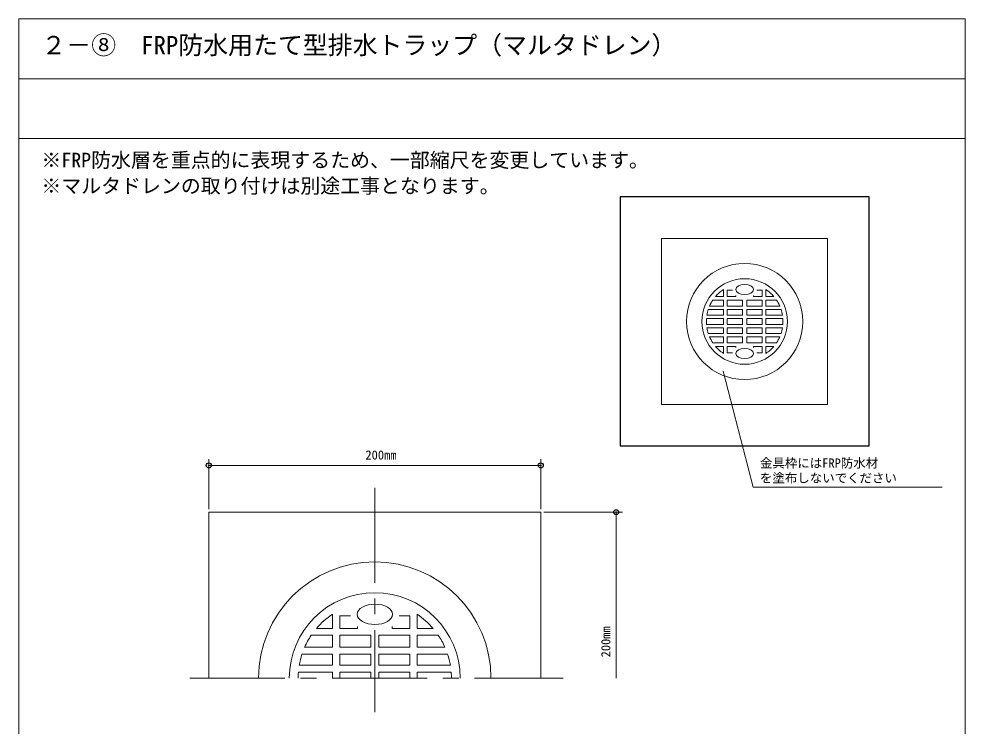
# Model space of a CAD drawing. Units: millimetres, scale not verified. Extents: x -285 to 285, y -416 to 415.
# Drawn here: x -285 to 285, y -11 to 415 of the extents above; entities that cross this region are included whole.
import ezdxf
from ezdxf.enums import TextEntityAlignment as Align

# ---------------------------------------------------------------- set-up
doc = ezdxf.new("R2010")
doc.units = ezdxf.units.MM
doc.header["$LTSCALE"] = 3
doc.header["$PDMODE"] = 32
doc.header["$PDSIZE"] = 3
doc.linetypes.add('USER1', pattern=[28.575, 19.05, -3.175, 3.175, -3.175])
for name, color, linetype, lineweight in [('0-2_設備', 7, 'Continuous', 18), ('0-4_中心線', 5, 'USER1', 18), ('0-5_図枠', 6, 'Continuous', 18), ('0-6_寸法', 4, 'Continuous', 18)]:
    doc.layers.add(name, color=color, linetype=linetype, lineweight=lineweight)
for name, color, linetype in [('0-3_Defpoints', 7, 'Continuous'), ('0-7_文字', 7, 'Continuous'), ('A-0', 6, 'Continuous')]:
    doc.layers.add(name, color=color, linetype=linetype)
doc.styles.add('ＭＳ ゴシック', font='')
doc.styles.get('ＭＳ ゴシック').set_extended_font_data('MS Gothic')

msp = doc.modelspace()

# ---------------------------------------------------------------- linework, layer by layer
at = {"layer": '0-2_設備'}
for p, q in [((139.43, 248.192), (139.43, 252.434)), ((141.666, 252.002), (144.866, 252.002)), ((141.666, 252.002), (141.666, 248.192)), ((162.756, 252.002), (159.556, 252.002)), ((162.756, 252.002), (162.756, 248.192)), ((164.992, 248.192), (164.992, 252.434)), ((133.076, 246.124), (139.43, 246.124)), ((134.648, 248.192), (139.43, 248.192)), ((139.43, 242.498), (139.43, 246.124)), ((141.666, 246.124), (141.666, 242.498)), ((141.666, 246.124), (150.999, 246.124)), ((150.999, 246.124), (150.999, 242.498)), ((162.756, 246.124), (153.423, 246.124)), ((153.423, 246.124), (153.423, 242.498)), ((157.462, 248.781), (157.462, 248.192)), ((162.756, 248.192), (157.462, 248.192)), ((162.756, 246.124), (162.756, 242.498)), ((169.774, 248.192), (164.992, 248.192)), ((171.346, 246.124), (164.992, 246.124)), ((164.992, 242.498), (164.992, 246.124)), ((130.273, 240.401), (139.43, 240.401)), ((131.076, 242.498), (139.43, 242.498)), ((139.43, 237.08), (139.43, 240.401)), ((141.666, 242.498), (150.999, 242.498)), ((141.666, 240.401), (141.666, 237.08)), ((141.666, 240.401), (150.999, 240.401)), ((150.999, 240.401), (150.999, 237.08)), ((162.756, 242.498), (153.423, 242.498)), ((162.756, 240.401), (153.423, 240.401)), ((153.423, 240.401), (153.423, 237.08)), ((162.756, 240.401), (162.756, 237.08)), ((173.346, 242.498), (164.992, 242.498)), ((174.149, 240.401), (164.992, 240.401)), ((164.992, 237.08), (164.992, 240.401)), ((129.193, 234.983), (139.43, 234.983)), ((129.452, 237.08), (139.43, 237.08)), ((139.43, 233.208), (139.43, 234.983)), ((141.666, 237.08), (150.999, 237.08)), ((141.666, 234.983), (141.666, 233.208)), ((141.666, 234.983), (150.999, 234.983)), ((150.999, 234.983), (150.999, 233.208)), ((162.756, 237.08), (153.423, 237.08)), ((162.756, 234.983), (153.423, 234.983)), ((153.423, 234.983), (153.423, 233.208)), ((162.756, 234.983), (162.756, 233.208)), ((174.971, 237.08), (164.992, 237.08)), ((175.229, 234.983), (164.992, 234.983)), ((164.992, 233.208), (164.992, 234.983)), ((129.193, 231.434), (139.43, 231.434)), ((129.452, 229.337), (139.43, 229.337)), ((139.43, 233.208), (139.43, 231.434)), ((139.43, 229.337), (139.43, 226.016)), ((141.666, 231.434), (141.666, 233.208)), ((141.666, 231.434), (150.999, 231.434)), ((141.666, 226.016), (141.666, 229.337)), ((141.666, 229.337), (150.999, 229.337)), ((150.999, 231.434), (150.999, 233.208)), ((150.999, 226.016), (150.999, 229.337)), ((153.423, 231.434), (153.423, 233.208)), ((162.756, 231.434), (153.423, 231.434)), ((162.756, 229.337), (153.423, 229.337)), ((153.423, 226.016), (153.423, 229.337)), ((162.756, 231.434), (162.756, 233.208)), ((162.756, 226.016), (162.756, 229.337)), ((164.992, 233.208), (164.992, 231.434)), ((175.229, 231.434), (164.992, 231.434)), ((174.971, 229.337), (164.992, 229.337)), ((164.992, 229.337), (164.992, 226.016)), ((130.273, 226.016), (139.43, 226.016)), ((131.076, 223.919), (139.43, 223.919)), ((139.43, 223.919), (139.43, 220.293)), ((141.666, 226.016), (150.999, 226.016)), ((141.666, 220.293), (141.666, 223.919)), ((141.666, 223.919), (150.999, 223.919)), ((150.999, 220.293), (150.999, 223.919)), ((162.756, 226.016), (153.423, 226.016)), ((162.756, 223.919), (153.423, 223.919)), ((153.423, 220.293), (153.423, 223.919)), ((162.756, 220.293), (162.756, 223.919)), ((174.149, 226.016), (164.992, 226.016)), ((173.346, 223.919), (164.992, 223.919)), ((164.992, 223.919), (164.992, 220.293)), ((133.076, 220.293), (139.43, 220.293)), ((134.648, 218.225), (139.43, 218.225)), ((139.43, 218.225), (139.43, 213.983)), ((141.666, 220.293), (150.999, 220.293)), ((141.666, 214.415), (141.666, 218.225)), ((162.756, 220.293), (153.423, 220.293)), ((162.756, 218.225), (157.462, 218.225)), ((157.462, 217.636), (157.462, 218.225)), ((162.756, 214.415), (162.756, 218.225)), ((171.346, 220.293), (164.992, 220.293)), ((169.774, 218.225), (164.992, 218.225)), ((164.992, 218.225), (164.992, 213.983)), ((141.666, 214.415), (144.866, 214.415)), ((162.756, 214.415), (159.556, 214.415)), ((-170.62, 118.347), (-170.62, 18.347)), ((-170.62, 118.347), (29.38, 118.347)), ((29.38, 118.347), (29.38, 18.347)), ((-96.182, 48.315), (-96.182, 56.799)), ((-91.711, 55.935), (-85.311, 55.935)), ((-49.53, 55.935), (-55.93, 55.935)), ((-49.53, 55.935), (-49.53, 48.315)), ((-45.059, 48.315), (-45.059, 56.799)), ((-105.747, 48.315), (-96.182, 48.315)), ((-60.119, 49.492), (-60.119, 48.315)), ((-49.53, 48.315), (-60.119, 48.315)), ((-35.494, 48.315), (-45.059, 48.315)), ((-108.891, 44.179), (-96.182, 44.179)), ((-96.182, 36.926), (-96.182, 44.179)), ((-91.711, 44.179), (-91.711, 36.926)), ((-91.711, 44.179), (-73.045, 44.179)), ((-73.045, 44.179), (-73.045, 36.926)), ((-49.53, 44.179), (-68.196, 44.179)), ((-68.196, 44.179), (-68.196, 36.926)), ((-49.53, 44.179), (-49.53, 36.926)), ((-32.35, 44.179), (-45.059, 44.179)), ((-45.059, 36.926), (-45.059, 44.179)), ((-112.891, 36.926), (-96.182, 36.926)), ((-91.711, 36.926), (-73.045, 36.926)), ((-49.53, 36.926), (-68.196, 36.926)), ((-28.35, 36.926), (-45.059, 36.926)), ((-114.496, 32.731), (-96.182, 32.731)), ((-96.182, 26.09), (-96.182, 32.731)), ((-91.711, 32.731), (-91.711, 26.09)), ((-91.711, 32.731), (-73.045, 32.731)), ((-73.045, 32.731), (-73.045, 26.09)), ((-49.53, 32.731), (-68.196, 32.731)), ((-68.196, 32.731), (-68.196, 26.09)), ((-49.53, 32.731), (-49.53, 26.09)), ((-26.745, 32.731), (-45.059, 32.731)), ((-45.059, 26.09), (-45.059, 32.731)), ((-116.139, 26.09), (-96.182, 26.09)), ((-91.711, 26.09), (-73.045, 26.09)), ((-49.53, 26.09), (-68.196, 26.09)), ((-25.101, 26.09), (-45.059, 26.09)), ((-116.657, 21.895), (-96.182, 21.895)), ((-96.182, 18.347), (-96.182, 21.895)), ((-91.711, 21.895), (-73.045, 21.895)), ((-91.711, 21.895), (-91.711, 18.347)), ((-73.045, 21.895), (-73.045, 18.347)), ((-49.53, 21.895), (-68.196, 21.895)), ((-68.196, 21.895), (-68.196, 18.347)), ((-49.53, 21.895), (-49.53, 18.347)), ((-24.584, 21.895), (-45.059, 21.895)), ((-45.059, 18.347), (-45.059, 21.895))]:
    msp.add_line(p, q, dxfattribs=at)
msp.add_lwpolyline([(102.211, 183.217), (202.211, 183.217), (202.211, 283.217), (102.211, 283.217)], close=True, dxfattribs=at)
for points in [[(141.666, 248.192), (146.96, 248.192), (146.96, 248.781)], [(141.666, 218.225), (146.96, 218.225), (146.96, 217.636)], [(-91.711, 55.935), (-91.711, 48.315), (-81.121, 48.315), (-81.121, 49.492)]]:
    msp.add_lwpolyline(points, dxfattribs=at)
for centre, radius, start, end in [((152.211, 233.208), 35, 0, 180), ((152.211, 233.208), 25.75, 0, 180), ((152.211, 233.208), 23.087, 123.61468, 139.53104), ((152.211, 233.208), 23.087, 40.46896, 56.38532), ((152.211, 233.208), 23.087, 145.98169, 156.27319), ((152.211, 233.208), 23.087, 23.72681, 34.01831), ((152.211, 233.208), 23.087, 161.84831, 170.34587), ((152.211, 233.208), 23.087, 9.65413, 18.15169), ((152.211, 233.208), 23.087, 175.59203, 180), ((152.211, 233.208), 23.087, 0, 4.40797), ((152.211, 233.208), 35, 180, 0), ((152.211, 233.208), 25.75, 180, 0), ((152.211, 233.208), 23.087, 180, 184.40797), ((152.211, 233.208), 23.087, 189.65413, 198.15169), ((152.211, 233.208), 23.087, 341.84831, 350.34587), ((152.211, 233.208), 23.087, 355.59203, 360), ((152.211, 233.208), 23.087, 203.72681, 214.01831), ((152.211, 233.208), 23.087, 325.98169, 336.27319), ((152.211, 233.208), 23.087, 220.46896, 236.38532), ((152.211, 233.208), 23.087, 303.61468, 319.53104), ((-70.62, 18.347), 70, 0, 180), ((-70.62, 18.347), 51.5, 0, 180), ((-70.62, 18.347), 46.173, 123.61468, 139.53104), ((-70.62, 18.347), 46.173, 40.46896, 56.38532), ((-70.62, 18.347), 46.173, 145.98169, 156.27319), ((-70.62, 18.347), 46.173, 23.72681, 34.01831), ((-70.62, 18.347), 46.173, 161.84831, 170.34587), ((-70.62, 18.347), 46.173, 9.65413, 18.15169), ((-70.62, 18.347), 46.173, 175.59203, 180), ((-70.62, 18.347), 46.173, 0, 4.40797)]:
    msp.add_arc(centre, radius, start, end, dxfattribs=at)
for centre, major_axis in [((152.251, 252.442), (5.335, 0)), ((152.251, 213.975), (5.335, 0)), ((-70.54, 56.813), (10.669, 0))]:
    msp.add_ellipse(centre, major_axis=major_axis, ratio=0.574092, dxfattribs=at)
at = {"layer": '0-3_Defpoints'}
msp.add_lwpolyline([(77.211, 158.208), (227.211, 158.208), (227.211, 308.208), (77.211, 308.208)], close=True, dxfattribs=at)
at = {"layer": '0-4_中心線'}
for p, q in [((-70.62, 133.006), (-70.62, -2.21)), ((-181.97, 18.347), (42.937, 18.347))]:
    msp.add_line(p, q, dxfattribs=at)
at = {"layer": '0-5_図枠'}
for p, q in [((-284.999, 379.48), (284.996, 379.48)), ((-284.999, 343.48), (284.996, 343.48))]:
    msp.add_line(p, q, dxfattribs=at)
msp.add_lwpolyline([(-284.999, 415.48), (-284.999, -415.511), (284.996, -415.511), (284.996, 415.48)], close=True, dxfattribs=at)
at = {"layer": '0-6_寸法'}
for p, q in [((-170.62, 120.222), (-170.62, 150.278)), ((29.38, 120.222), (29.38, 150.278)), ((-170.62, 146.528), (-163.12, 146.528)), ((-163.12, 146.528), (21.88, 146.528)), ((29.38, 146.528), (21.88, 146.528)), ((31.255, 118.347), (78.547, 118.347)), ((74.797, 118.347), (74.797, 110.847)), ((74.797, 110.847), (74.797, 18.347))]:
    msp.add_line(p, q, dxfattribs=at)
msp.add_lwpolyline([(139.164, 203.382), (157.417, 133.492), (271.101, 133.492)], dxfattribs=at)
at = {"layer": 'A-0'}
for p in [(-170.62, 146.528), (29.38, 146.528), (74.797, 118.347)]:
    msp.add_point(p, dxfattribs=at)

# ---------------------------------------------------------------- texts
at = {"layer": '0-6_寸法', "color": 7, "style": 'ＭＳ ゴシック'}
for s, p in [('200㎜', (-76.245, 148.403)), ('金具枠にはFRP防水材', (161.426, 143.543)), ('を塗布しないでください', (161.426, 134.543))]:
    msp.add_text(s, height=5.499, dxfattribs=at).set_placement(p, align=Align.BOTTOM_LEFT)
msp.add_text('200㎜', height=5.499, rotation=90, dxfattribs=at).set_placement((72.922, 30.863), align=Align.BOTTOM_LEFT)
at = {"layer": '0-7_文字', "style": 'ＭＳ ゴシック'}
for s, height, p in [('２－⑧\u3000FRP防水用たて型排水トラップ（マルタドレン）', 11, (-271.461, 390.923)), ('※FRP防水層を重点的に表現するため、一部縮尺を変更しています。', 8.798, (-271.461, 323.423)), ('※マルタドレンの取り付けは別途工事となります。', 8.798, (-271.461, 307.87))]:
    msp.add_text(s, height=height, dxfattribs=at).set_placement(p, align=Align.BOTTOM_LEFT)

doc.saveas('drawing.dxf')
